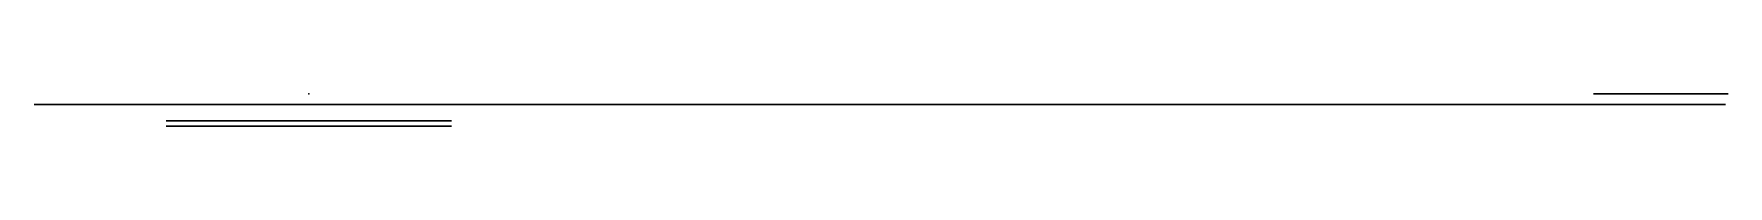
# Model space of a CAD drawing. Header units: centimetres. Extents: x -10.2 to 52.7, y -0.8 to 0.4.
import ezdxf

# ---------------------------------------------------------------- set-up
doc = ezdxf.new("R2010")
doc.units = ezdxf.units.CM
doc.header["$MEASUREMENT"] = 0
for name, color, linetype in [('Duel Disk v10_Card Guide', 7, 'Continuous'), ('Duel Disk v10_Cover Sketch', 7, 'Continuous'), ('Duel Disk v10_Electronics Housing', 7, 'Continuous'), ('Duel Disk v10_Field', 7, 'Continuous'), ('Duel Disk v10_MTP', 7, 'Continuous'), ('Duel Disk v10_Sketch1', 7, 'Continuous'), ('Duel Disk v10_Sketch2', 7, 'Continuous'), ('Duel Disk v10_Sketch3', 7, 'Continuous'), ('Duel Disk v10_Sketch4', 7, 'Continuous'), ('Duel Disk v10_Sketch5', 7, 'Continuous'), ('Duel Disk v10_Spacer', 7, 'Continuous')]:
    doc.layers.add(name, color=color, linetype=linetype)

msp = doc.modelspace()

# ---------------------------------------------------------------- linework, layer by layer
at = {"layer": 'Duel Disk v10_Card Guide'}
for p, q in [((-5.3, 0, -3.3), (-10.183, 0, 5.88)), ((-10.05, 0, 6.1), (-4.95, 0, 6.1)), ((47.7, 0, -3.3), (-5.3, 0, -3.3)), ((-4.8, 0, 5.95), (-4.8, 0, -0.5)), ((-4.8, 0, -0.5), (-3.9, 0, -0.5)), ((-3.5, 0, -0.9), (-3.5, 0, -3)), ((-3.5, 0, -3), (3.5, 0, -3)), ((3.5, 0, -3), (3.5, 0, -0.9)), ((3.9, 0, -0.5), (4.8, 0, -0.5)), ((4.8, 0, 6.1), (5.8, 0, 6.1)), ((4.8, 0, -0.5), (4.8, 0, 6.1)), ((5.8, 0, -0.5), (6.7, 0, -0.5)), ((5.8, 0, 6.1), (5.8, 0, -0.5)), ((7.1, 0, -0.9), (7.1, 0, -3)), ((7.1, 0, -3), (14.1, 0, -3)), ((14.1, 0, -3), (14.1, 0, -0.9)), ((14.5, 0, -0.5), (15.4, 0, -0.5)), ((15.4, 0, 6.1), (16.4, 0, 6.1)), ((15.4, 0, -0.5), (15.4, 0, 6.1)), ((16.4, 0, -0.5), (17.3, 0, -0.5)), ((16.4, 0, 6.1), (16.4, 0, -0.5)), ((17.7, 0, -3), (24.7, 0, -3)), ((17.7, 0, -0.9), (17.7, 0, -3)), ((24.7, 0, -3), (24.7, 0, -0.9)), ((25.1, 0, -0.5), (26, 0, -0.5)), ((26, 0, -0.5), (26, 0, 6.1)), ((26, 0, 6.1), (27, 0, 6.1)), ((27, 0, 6.1), (27, 0, -0.5)), ((27, 0, -0.5), (27.9, 0, -0.5)), ((28.3, 0, -0.9), (28.3, 0, -3)), ((28.3, 0, -3), (35.3, 0, -3)), ((35.3, 0, -3), (35.3, 0, -0.9)), ((35.7, 0, -0.5), (36.6, 0, -0.5)), ((36.6, 0, 6.1), (37.6, 0, 6.1)), ((36.6, 0, -0.5), (36.6, 0, 6.1)), ((37.6, 0, 6.1), (37.6, 0, -0.5)), ((37.6, 0, -0.5), (38.5, 0, -0.5)), ((38.9, 0, -3), (45.9, 0, -3)), ((38.9, 0, -0.9), (38.9, 0, -3)), ((45.9, 0, -3), (45.9, 0, -0.9)), ((46.3, 0, -0.5), (47.2, 0, -0.5)), ((47.2, 0, -0.5), (47.2, 0, 5.95)), ((47.35, 0, 6.1), (52.45, 0, 6.1)), ((52.583, 0, 5.88), (47.7, 0, -3.3))]:
    msp.add_line(p, q, dxfattribs=at)
at = {"layer": 'Duel Disk v10_Card Guide', "extrusion": (0, 1, 0)}
for centre, radius, start, end in [((10.05, 5.95), 0.15, 331.99082, 90), ((4.95, 5.95), 0.15, 90, 180), ((3.9, -0.9), 0.4, 90, 180), ((-3.9, -0.9), 0.4, 360, 90), ((-6.7, -0.9), 0.4, 90, 180), ((-14.5, -0.9), 0.4, 0, 90), ((-17.3, -0.9), 0.4, 90, 180), ((-25.1, -0.9), 0.4, 360, 90), ((-27.9, -0.9), 0.4, 90, 180), ((-35.7, -0.9), 0.4, 360, 90), ((-38.5, -0.9), 0.4, 90, 180), ((-46.3, -0.9), 0.4, 360, 90), ((-47.35, 5.95), 0.15, 0, 90), ((-52.45, 5.95), 0.15, 90, 208.00918)]:
    msp.add_arc(centre, radius, start, end, dxfattribs=at)
at = {"layer": 'Duel Disk v10_Card Guide'}
msp.add_point((0, 0), dxfattribs=at)
at = {"layer": 'Duel Disk v10_Cover Sketch'}
for p, q in [((-5.3, 0, -3.3), (-10.183, 0, 5.88)), ((-10.05, 0, 6.1), (-4.95, 0, 6.1)), ((47.7, 0, -3.3), (-5.3, 0, -3.3)), ((-4.8, 0, 5.95), (-4.8, 0, 4.6)), ((-4.8, 0, 4.6), (-4.3, 0, 4.1)), ((-4.3, 0, 4.1), (-1.873, 0, 4.1)), ((-1.376, 0, 3.87), (-0.917, 0, 3.326)), ((0.917, 0, 3.326), (1.376, 0, 3.87)), ((1.873, 0, 4.1), (8.727, 0, 4.1)), ((9.224, 0, 3.87), (9.683, 0, 3.326)), ((11.517, 0, 3.326), (11.976, 0, 3.87)), ((12.473, 0, 4.1), (19.327, 0, 4.1)), ((19.824, 0, 3.87), (20.283, 0, 3.326)), ((22.117, 0, 3.326), (22.576, 0, 3.87)), ((23.073, 0, 4.1), (29.927, 0, 4.1)), ((30.424, 0, 3.87), (30.883, 0, 3.326)), ((32.717, 0, 3.326), (33.176, 0, 3.87)), ((33.673, 0, 4.1), (40.527, 0, 4.1)), ((41.024, 0, 3.87), (41.483, 0, 3.326)), ((43.317, 0, 3.326), (43.776, 0, 3.87)), ((44.273, 0, 4.1), (46.7, 0, 4.1)), ((46.7, 0, 4.1), (47.2, 0, 4.6)), ((47.2, 0, 4.6), (47.2, 0, 5.95)), ((47.35, 0, 6.1), (52.45, 0, 6.1)), ((52.583, 0, 5.88), (47.7, 0, -3.3))]:
    msp.add_line(p, q, dxfattribs=at)
at = {"layer": 'Duel Disk v10_Cover Sketch', "extrusion": (0, 1, 0)}
for centre, radius, start, end in [((10.05, 5.95), 0.15, 331.99082, 90), ((4.95, 5.95), 0.15, 90, 180), ((1.873, 3.45), 0.65, 90, 139.80532), ((0, 4.1), 1.2, 220.19468, 319.80532), ((-1.873, 3.45), 0.65, 40.19468, 90), ((-8.727, 3.45), 0.65, 90, 139.80532), ((-10.6, 4.1), 1.2, 220.19468, 319.80532), ((-12.473, 3.45), 0.65, 40.19468, 90), ((-19.327, 3.45), 0.65, 90, 139.80532), ((-21.2, 4.1), 1.2, 220.19468, 319.80532), ((-23.073, 3.45), 0.65, 40.19468, 90), ((-29.927, 3.45), 0.65, 90, 139.80532), ((-31.8, 4.1), 1.2, 220.19468, 319.80532), ((-33.673, 3.45), 0.65, 40.19468, 90), ((-40.527, 3.45), 0.65, 90, 139.80532), ((-42.4, 4.1), 1.2, 220.19468, 319.80532), ((-44.273, 3.45), 0.65, 40.19468, 90), ((-47.35, 5.95), 0.15, 0, 90), ((-52.45, 5.95), 0.15, 90, 208.00918)]:
    msp.add_arc(centre, radius, start, end, dxfattribs=at)
at = {"layer": 'Duel Disk v10_Cover Sketch'}
msp.add_point((0, 0), dxfattribs=at)
at = {"layer": 'Duel Disk v10_Electronics Housing'}
for p, q in [((-5.3, 0, 6.1), (-3.5, 0, 6.1)), ((47.7, 0, -3.3), (-5.3, 0, -3.3)), ((-5.3, 0, -3.3), (-5.3, 0, 6.1)), ((-3.5, 0, -0.9), (3.5, 0, -0.9)), ((-3.5, 0, 6.1), (-3.5, 0, -0.9)), ((3.5, 0, -0.9), (3.5, 0, 6.1)), ((3.5, 0, 6.1), (7.1, 0, 6.1)), ((7.1, 0, 6.1), (7.1, 0, -0.9)), ((7.1, 0, -0.9), (14.1, 0, -0.9)), ((14.1, 0, 6.1), (17.7, 0, 6.1)), ((14.1, 0, -0.9), (14.1, 0, 6.1)), ((17.7, 0, 6.1), (17.7, 0, -0.9)), ((17.7, 0, -0.9), (24.7, 0, -0.9)), ((24.7, 0, -0.9), (24.7, 0, 6.1)), ((24.7, 0, 6.1), (28.3, 0, 6.1)), ((28.3, 0, 6.1), (28.3, 0, -0.9)), ((28.3, 0, -0.9), (35.3, 0, -0.9)), ((35.3, 0, -0.9), (35.3, 0, 6.1)), ((35.3, 0, 6.1), (38.9, 0, 6.1)), ((38.9, 0, 6.1), (38.9, 0, -0.9)), ((38.9, 0, -0.9), (45.9, 0, -0.9)), ((45.9, 0, 6.1), (47.7, 0, 6.1)), ((45.9, 0, -0.9), (45.9, 0, 6.1)), ((47.7, 0, 6.1), (47.7, 0, -3.3))]:
    msp.add_line(p, q, dxfattribs=at)
msp.add_point((0, 0), dxfattribs=at)
at = {"layer": 'Duel Disk v10_Field'}
for p, q in [((-5.3, 0, -3.3), (-5.3, 0, 6.1)), ((-5.3, 0, 6.1), (47.7, 0, 6.1)), ((47.7, 0, -3.3), (-5.3, 0, -3.3)), ((47.7, 0, 6.1), (47.7, 0, -3.3))]:
    msp.add_line(p, q, dxfattribs=at)
at = {"layer": 'Duel Disk v10_Field', "extrusion": (0, 1, 0)}
for centre in [(0, -1.75), (0, 4.1), (-10.6, -1.75), (-10.6, 4.1), (-21.2, 4.1), (-21.2, -1.75), (-31.8, -1.75), (-31.8, 4.1), (-42.4, 4.1), (-42.4, -1.75)]:
    msp.add_circle(centre, 0.25, dxfattribs=at)
at = {"layer": 'Duel Disk v10_Field'}
msp.add_point((0, 0), dxfattribs=at)
at = {"layer": 'Duel Disk v10_MTP'}
for p, q in [((4, 0, -0.9), (-4, 0, -0.9)), ((-4, 0, -0.9), (-4, 0, 7.5)), ((-4, 0, 7.5), (-3, 0, 8.5)), ((-3, 0, 8.5), (3, 0, 8.5)), ((3, 0, 8.5), (4, 0, 7.5)), ((4, 0, 7.5), (4, 0, -0.9))]:
    msp.add_line(p, q, dxfattribs=at)
at = {"layer": 'Duel Disk v10_MTP', "extrusion": (0, 1, 0)}
msp.add_circle((0, 7.5), 0.25, dxfattribs=at)
at = {"layer": 'Duel Disk v10_MTP'}
msp.add_point((0, 0), dxfattribs=at)
at = {"layer": 'Duel Disk v10_Sketch1'}
for p, q in [((0, 0, -3.3), (-5.3, 0, -3.3)), ((-5.3, 0, -3.3), (-5.3, 0, 6.1)), ((-5.3, 0, -3.3), (5.3, 0, -3.3)), ((-5.3, 0, 4.1), (-5.3, 0, -3.3)), ((-5.3, 0, 6.1), (0, 0, 6.1)), ((-1.571, 0, 4.1), (-5.3, 0, 4.1)), ((-3.5, 0, -0.5), (-4.8, 0, -0.5)), ((-4.8, 0, -0.5), (-4.8, 0, 6.1)), ((-4.8, 0, 6.1), (0, 0, 6.1)), ((3.5, 0, 6.1), (-3.5, 0, 6.1)), ((-3.5, 0, -3), (3.5, 0, -3)), ((-3.5, 0, -0.5), (-3.5, 0, -3)), ((-0.917, 0, 3.326), (-1.571, 0, 4.1)), ((0, 0, 6.1), (4.8, 0, 6.1)), ((5.3, 0, -3.3), (0, 0, -3.3)), ((0, 0, 6.1), (5.3, 0, 6.1)), ((0.917, 0, 3.326), (1.571, 0, 4.1)), ((5.3, 0, 4.1), (1.571, 0, 4.1)), ((3.5, 0, -3), (3.5, 0, -0.5)), ((4.8, 0, -0.5), (3.5, 0, -0.5)), ((4.8, 0, 6.1), (4.8, 0, -0.5)), ((5.3, 0, -3.3), (5.3, 0, 4.1)), ((5.3, 0, 6.1), (5.3, 0, -3.3))]:
    msp.add_line(p, q, dxfattribs=at)
at = {"layer": 'Duel Disk v10_Sketch1', "extrusion": (0, 1, 0)}
for centre in [(0, 4.1), (0, -1.75)]:
    msp.add_circle(centre, 0.25, dxfattribs=at)
msp.add_arc((0, 4.1), 1.2, 220.19468, 319.80532, dxfattribs=at)
at = {"layer": 'Duel Disk v10_Sketch1'}
msp.add_point((0, 0), dxfattribs=at)
at = {"layer": 'Duel Disk v10_Sketch2'}
for p, q in [((5.3, 0, -3.3), (-5.3, 0, -3.3)), ((-5.3, 0, -3.3), (5.3, 0, -3.3)), ((-5.3, 0, 6.1), (-5.3, 0, -3.3)), ((5.3, 0, 6.1), (-5.3, 0, 6.1)), ((-5.3, 0, -2.8), (-5.3, 0, -3.3)), ((-5.3, 0, 6.1), (5.3, 0, 6.1)), ((-5.3, 0, 5.6), (-5.3, 0, 6.1)), ((-5.3, 0, -3.3), (-5.3, 0, 6.1)), ((5.3, 0, -2.8), (-5.3, 0, -2.8)), ((-5.3, 0, -3.3), (5.3, 0, -3.3)), ((5.3, 0, 5.6), (-5.3, 0, 5.6)), ((-5.3, 0, 6.1), (5.3, 0, 6.1)), ((5.3, 0, -3.3), (5.3, 0, 6.1)), ((5.3, 0, -3.3), (5.3, 0, -2.8)), ((5.3, 0, 6.1), (5.3, 0, 5.6)), ((5.3, 0, 6.1), (5.3, 0, -3.3))]:
    msp.add_line(p, q, dxfattribs=at)
at = {"layer": 'Duel Disk v10_Sketch2', "extrusion": (0, 1, 0)}
for centre in [(0, 4.1), (0, -1.75)]:
    msp.add_circle(centre, 0.25, dxfattribs=at)
at = {"layer": 'Duel Disk v10_Sketch2'}
msp.add_point((0, 0), dxfattribs=at)
at = {"layer": 'Duel Disk v10_Sketch3'}
for p, q in [((-5.3, -0.6, 6.1), (-5.3, -0.6, 5.6)), ((-5.3, -0.6, 5.6), (5.3, -0.6, 5.6)), ((5.3, -0.6, 6.1), (-5.3, -0.6, 6.1)), ((-5.3, -0.6, 6.1), (5.3, -0.6, 6.1)), ((5.3, -0.6, -3.3), (-5.3, -0.6, -3.3)), ((-5.3, -0.6, -3.3), (-5.3, -0.6, 6.1)), ((0, -0.6, -0.9), (-3.5, -0.6, -0.9)), ((-3.5, -0.6, -0.9), (-3.5, -0.6, 6.1)), ((-3.5, -0.6, 6.1), (0, -0.6, 6.1)), ((0, -0.6, 6.1), (0, -0.6, -0.9)), ((3.5, -0.6, -0.9), (0, -0.6, -0.9)), ((0, -0.6, -0.9), (0, -0.6, 6.1)), ((0, -0.6, 6.1), (3.5, -0.6, 6.1)), ((3.5, -0.6, 6.1), (3.5, -0.6, -0.9)), ((5.3, -0.6, 5.6), (5.3, -0.6, 6.1)), ((5.3, -0.6, 6.1), (5.3, -0.6, -3.3))]:
    msp.add_line(p, q, dxfattribs=at)
msp.add_point((0, -0.6), dxfattribs=at)
at = {"layer": 'Duel Disk v10_Sketch4'}
for p, q in [((-5.3, -0.8, -3.3), (5.3, -0.8, -3.3)), ((-3.5, -0.8, 6.1), (-5.3, -0.8, 6.1)), ((-5.3, -0.8, 6.1), (-5.3, -0.8, -3.3)), ((-4, -0.8, -0.9), (0, -0.8, -0.9)), ((-4, -0.8, 8.5), (-4, -0.8, -0.9)), ((0, -0.8, 8.5), (-4, -0.8, 8.5)), ((3.5, -0.8, -0.9), (-3.5, -0.8, -0.9)), ((-3.5, -0.8, -0.9), (-3.5, -0.8, 6.1)), ((0, -0.8, -0.9), (0, -0.8, 8.5)), ((0, -0.8, 8.5), (0, -0.8, -0.9)), ((0, -0.8, -0.9), (4, -0.8, -0.9)), ((4, -0.8, 8.5), (0, -0.8, 8.5)), ((5.3, -0.8, 6.1), (3.5, -0.8, 6.1)), ((3.5, -0.8, 6.1), (3.5, -0.8, -0.9)), ((4, -0.8, -0.9), (4, -0.8, 8.5)), ((5.3, -0.8, -3.3), (5.3, -0.8, 6.1))]:
    msp.add_line(p, q, dxfattribs=at)
at = {"layer": 'Duel Disk v10_Sketch4', "extrusion": (0, -1, 0)}
msp.add_circle((0, 7.5, 0.8), 0.25, dxfattribs=at)
at = {"layer": 'Duel Disk v10_Sketch4'}
msp.add_point((0, -0.8), dxfattribs=at)
at = {"layer": 'Duel Disk v10_Sketch5'}
for p, q in [((47.7, 0.4, 6.1), (52.7, 0.4, 6.1)), ((47.7, 0.4, -3.3), (52.7, 0.4, 6.1)), ((47.7, 0.4, -3.3), (47.7, 0.4, 6.1)), ((52.7, 0.4, -3.3), (47.7, 0.4, -3.3)), ((52.7, 0.4, 6.1), (52.7, 0.4, -3.3))]:
    msp.add_line(p, q, dxfattribs=at)
msp.add_point((0, 0.4), dxfattribs=at)
at = {"layer": 'Duel Disk v10_Spacer'}
for p, q in [((-5.3, 0, 5.6), (-5.3, 0, 6.1)), ((47.7, 0, 5.6), (-5.3, 0, 5.6)), ((-5.3, 0, 6.1), (47.7, 0, 6.1)), ((47.7, 0, 6.1), (47.7, 0, 5.6))]:
    msp.add_line(p, q, dxfattribs=at)
msp.add_point((0, 0), dxfattribs=at)

doc.saveas('drawing.dxf')
